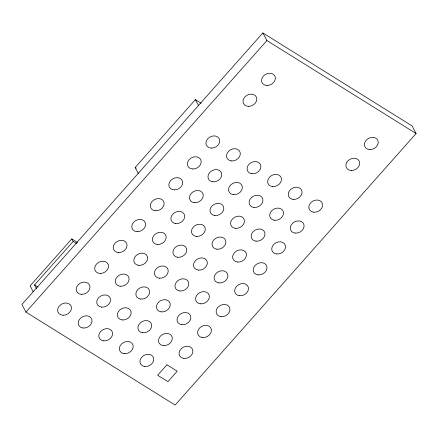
<?xml version="1.0" encoding="UTF-8"?>
<svg xmlns="http://www.w3.org/2000/svg" width="438" height="438" viewBox="0 0 438 438"><rect width="100%" height="100%" fill="white"/><g stroke="black" fill="none" stroke-linecap="round" stroke-linejoin="round"><path stroke-width="0.66" d="M77.521 242.455L71.805 238.891L30.102 285.888L33.217 291.741M138.249 173.382L135.134 167.524L195.375 99.645L201.168 103.253M36.469 288.571L34.542 284.946L73.157 241.431L71.805 238.891M262.86 32.938L21.9 304.47L25.946 312.086L175.14 405.062L416.1 133.53L412.054 125.914L262.86 32.938L266.912 40.553L416.1 133.53M25.946 312.086L266.912 40.553M135.134 167.524L136.278 168.241M73.157 241.431L76.584 243.566M34.542 284.946L38.018 287.109M195.375 99.645L198.491 105.498M166.922 364.799L157.658 375.246L167.946 381.657L177.215 371.21L166.922 364.799M63.105 315.234A7.216 5.782 -28 0 0 71.131 306.189A7.216 5.782 -28 0 0 59.398 305.899A7.216 5.782 -28 0 0 63.105 315.234M83.067 328.013A7.216 5.782 -28 0 0 91.876 319.516A7.216 5.782 -28 0 0 80.422 318.262A7.216 5.782 -28 0 0 83.067 328.013M103.647 340.841A7.216 5.782 -28 0 0 112.451 332.343A7.216 5.782 -28 0 0 101.003 331.084A7.216 5.782 -28 0 0 103.647 340.841M124.222 353.663A7.216 5.782 -28 0 0 133.032 345.166A7.216 5.782 -28 0 0 121.578 343.907A7.216 5.782 -28 0 0 124.222 353.663M144.803 366.491A7.216 5.782 -28 0 0 153.612 357.988A7.216 5.782 -28 0 0 142.158 356.735A7.216 5.782 -28 0 0 144.803 366.491M183.916 358.426A7.216 5.782 -28 0 0 192.725 349.929A7.216 5.782 -28 0 0 181.272 348.67A7.216 5.782 -28 0 0 183.916 358.426M163.336 345.598A7.216 5.782 -28 0 0 172.145 337.101A7.216 5.782 -28 0 0 160.691 335.847A7.216 5.782 -28 0 0 163.336 345.598M142.761 332.776A7.216 5.782 -28 0 0 151.564 324.279A7.216 5.782 -28 0 0 140.116 323.02A7.216 5.782 -28 0 0 142.761 332.776M122.18 319.954A7.216 5.782 -28 0 0 130.989 311.456A7.216 5.782 -28 0 0 119.536 310.197A7.216 5.782 -28 0 0 122.18 319.954M101.605 307.126A7.216 5.782 -28 0 0 110.409 298.628A7.216 5.782 -28 0 0 98.961 297.375A7.216 5.782 -28 0 0 101.605 307.126M81.638 294.347A7.216 5.782 -28 0 0 89.664 285.302A7.216 5.782 -28 0 0 77.937 285.012A7.216 5.782 -28 0 0 81.638 294.347M202.449 337.539A7.216 5.782 -28 0 0 211.258 329.042A7.216 5.782 -28 0 0 199.805 327.783A7.216 5.782 -28 0 0 202.449 337.539M181.874 324.711A7.216 5.782 -28 0 0 190.683 316.214A7.216 5.782 -28 0 0 179.23 314.96A7.216 5.782 -28 0 0 181.874 324.711M161.293 311.889A7.216 5.782 -28 0 0 170.103 303.392A7.216 5.782 -28 0 0 158.649 302.132A7.216 5.782 -28 0 0 161.293 311.889M140.718 299.066A7.216 5.782 -28 0 0 149.522 290.569A7.216 5.782 -28 0 0 138.074 289.31A7.216 5.782 -28 0 0 140.718 299.066M120.138 286.238A7.216 5.782 -28 0 0 128.947 277.741A7.216 5.782 -28 0 0 117.493 276.488A7.216 5.782 -28 0 0 120.138 286.238M100.176 273.46A7.216 5.782 -28 0 0 108.202 264.415A7.216 5.782 -28 0 0 96.469 264.125A7.216 5.782 -28 0 0 100.176 273.46M220.987 316.652A7.216 5.782 -28 0 0 229.797 308.155A7.216 5.782 -28 0 0 218.343 306.896A7.216 5.782 -28 0 0 220.987 316.652M200.407 303.824A7.216 5.782 -28 0 0 209.216 295.327A7.216 5.782 -28 0 0 197.762 294.073A7.216 5.782 -28 0 0 200.407 303.824M179.832 291.002A7.216 5.782 -28 0 0 188.636 282.505A7.216 5.782 -28 0 0 177.187 281.245A7.216 5.782 -28 0 0 179.832 291.002M159.251 278.179A7.216 5.782 -28 0 0 168.061 269.682A7.216 5.782 -28 0 0 156.607 268.423A7.216 5.782 -28 0 0 159.251 278.179M138.676 265.351A7.216 5.782 -28 0 0 147.48 256.854A7.216 5.782 -28 0 0 136.032 255.6A7.216 5.782 -28 0 0 138.676 265.351M118.709 252.573A7.216 5.782 -28 0 0 126.735 243.528A7.216 5.782 -28 0 0 115.008 243.238A7.216 5.782 -28 0 0 118.709 252.573M239.52 295.765A7.216 5.782 -28 0 0 248.33 287.268A7.216 5.782 -28 0 0 236.876 286.009A7.216 5.782 -28 0 0 239.52 295.765M218.945 282.937A7.216 5.782 -28 0 0 227.749 274.44A7.216 5.782 -28 0 0 216.301 273.186A7.216 5.782 -28 0 0 218.945 282.937M198.365 270.115A7.216 5.782 -28 0 0 207.174 261.617A7.216 5.782 -28 0 0 195.72 260.358A7.216 5.782 -28 0 0 198.365 270.115M177.79 257.292A7.216 5.782 -28 0 0 186.593 248.795A7.216 5.782 -28 0 0 175.145 247.536A7.216 5.782 -28 0 0 177.79 257.292M157.209 244.464A7.216 5.782 -28 0 0 166.018 235.967A7.216 5.782 -28 0 0 154.565 234.713A7.216 5.782 -28 0 0 157.209 244.464M137.247 231.686A7.216 5.782 -28 0 0 145.274 222.641A7.216 5.782 -28 0 0 133.541 222.351A7.216 5.782 -28 0 0 137.247 231.686M258.059 274.878A7.216 5.782 -28 0 0 266.862 266.381A7.216 5.782 -28 0 0 255.414 265.121A7.216 5.782 -28 0 0 258.059 274.878M237.478 262.05A7.216 5.782 -28 0 0 246.287 253.553A7.216 5.782 -28 0 0 234.834 252.299A7.216 5.782 -28 0 0 237.478 262.05M216.903 249.227A7.216 5.782 -28 0 0 225.707 240.73A7.216 5.782 -28 0 0 214.259 239.471A7.216 5.782 -28 0 0 216.903 249.227M196.323 236.405A7.216 5.782 -28 0 0 205.132 227.908A7.216 5.782 -28 0 0 193.678 226.649A7.216 5.782 -28 0 0 196.323 236.405M175.748 223.577A7.216 5.782 -28 0 0 184.551 215.08A7.216 5.782 -28 0 0 173.103 213.826A7.216 5.782 -28 0 0 175.748 223.577M155.78 210.793A7.216 5.782 -28 0 0 163.807 201.754A7.216 5.782 -28 0 0 152.079 201.464A7.216 5.782 -28 0 0 155.78 210.793M276.592 253.991A7.216 5.782 -28 0 0 285.401 245.494A7.216 5.782 -28 0 0 273.947 244.234A7.216 5.782 -28 0 0 276.592 253.991M256.016 241.163A7.216 5.782 -28 0 0 264.82 232.666A7.216 5.782 -28 0 0 253.372 231.412A7.216 5.782 -28 0 0 256.016 241.163M235.436 228.34A7.216 5.782 -28 0 0 244.245 219.843A7.216 5.782 -28 0 0 232.792 218.584A7.216 5.782 -28 0 0 235.436 228.34M214.861 215.518A7.216 5.782 -28 0 0 223.665 207.021A7.216 5.782 -28 0 0 212.216 205.761A7.216 5.782 -28 0 0 214.861 215.518M194.28 202.69A7.216 5.782 -28 0 0 203.09 194.193A7.216 5.782 -28 0 0 191.636 192.939A7.216 5.782 -28 0 0 194.28 202.69M174.319 189.906A7.216 5.782 -28 0 0 182.345 180.867A7.216 5.782 -28 0 0 170.612 180.576A7.216 5.782 -28 0 0 174.319 189.906M295.13 233.104A7.216 5.782 -28 0 0 303.934 224.606A7.216 5.782 -28 0 0 292.485 223.347A7.216 5.782 -28 0 0 295.13 233.104M274.549 220.276A7.216 5.782 -28 0 0 283.359 211.778A7.216 5.782 -28 0 0 271.905 210.525A7.216 5.782 -28 0 0 274.549 220.276M253.974 207.453A7.216 5.782 -28 0 0 262.778 198.956A7.216 5.782 -28 0 0 251.33 197.697A7.216 5.782 -28 0 0 253.974 207.453M233.394 194.631A7.216 5.782 -28 0 0 242.203 186.134A7.216 5.782 -28 0 0 230.749 184.874A7.216 5.782 -28 0 0 233.394 194.631M212.819 181.803A7.216 5.782 -28 0 0 221.623 173.306A7.216 5.782 -28 0 0 210.174 172.052A7.216 5.782 -28 0 0 212.819 181.803M192.851 169.019A7.216 5.782 -28 0 0 200.878 159.974A7.216 5.782 -28 0 0 189.15 159.689A7.216 5.782 -28 0 0 192.851 169.019M313.663 212.216A7.216 5.782 -28 0 0 322.472 203.719A7.216 5.782 -28 0 0 311.018 202.46A7.216 5.782 -28 0 0 313.663 212.216M293.088 199.389A7.216 5.782 -28 0 0 301.892 190.891A7.216 5.782 -28 0 0 290.443 189.638A7.216 5.782 -28 0 0 293.088 199.389M272.507 186.566A7.216 5.782 -28 0 0 281.316 178.069A7.216 5.782 -28 0 0 269.863 176.81A7.216 5.782 -28 0 0 272.507 186.566M251.932 173.744A7.216 5.782 -28 0 0 260.736 165.241A7.216 5.782 -28 0 0 249.288 163.987A7.216 5.782 -28 0 0 251.932 173.744M231.352 160.916A7.216 5.782 -28 0 0 240.161 152.419A7.216 5.782 -28 0 0 228.707 151.165A7.216 5.782 -28 0 0 231.352 160.916M211.39 148.132A7.216 5.782 -28 0 0 219.416 139.087A7.216 5.782 -28 0 0 207.683 138.802A7.216 5.782 -28 0 0 211.39 148.132M248.461 106.357A7.216 5.782 -28 0 0 256.487 97.313A7.216 5.782 -28 0 0 244.754 97.028A7.216 5.782 -28 0 0 248.461 106.357M266.994 85.47A7.216 5.782 -28 0 0 275.02 76.426A7.216 5.782 -28 0 0 263.293 76.141A7.216 5.782 -28 0 0 266.994 85.47M351.347 170.481A7.216 5.782 -28 0 0 359.374 161.436A7.216 5.782 -28 0 0 347.646 161.151A7.216 5.782 -28 0 0 351.347 170.481M369.886 149.593A7.216 5.782 -28 0 0 377.912 140.549A7.216 5.782 -28 0 0 366.179 140.264A7.216 5.782 -28 0 0 369.886 149.593"/></g></svg>
